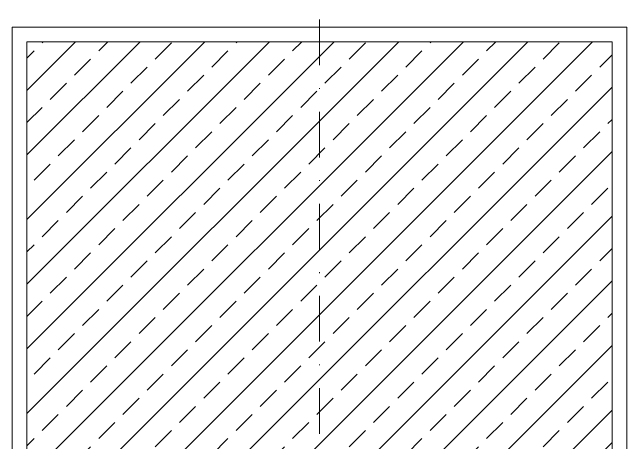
# Model space of a CAD drawing. Extents: x -1701 to 23780, y -363 to 7742.
# Drawn here: x 7825.5 to 7909.5, y 370.2 to 429 of the extents above; entities that cross this region are included whole.
import ezdxf

# ---------------------------------------------------------------- set-up
doc = ezdxf.new("R2010")
doc.units = 0
doc.header["$LTSCALE"] = 25
doc.header["$MEASUREMENT"] = 0
doc.linetypes.add('Audi$0$DASHDOT2', pattern=[0.5, 0.25, -0.125, 0, -0.125])
doc.layers.get('0').update_dxf_attribs({"color": 9, "lineweight": 9})
for name, color, linetype, lineweight in [('Audi$0$01', 8, 'Continuous', 9), ('Audi$0$09W', 8, 'Continuous', 9), ('Audi$0$14', 8, 'Continuous', 9), ('Audi$0$24', 8, 'Audi$0$DASHDOT2', 9)]:
    doc.layers.add(name, color=color, linetype=linetype, lineweight=lineweight)

# ---------------------------------------------------------------- blocks, each defined once
blk = doc.blocks.new('Audi$0$p-kolon_80x80')
at = {"layer": 'Audi$0$09W'}
h = blk.add_hatch(dxfattribs=at)
h.set_pattern_fill('ANSI33', color=256, scale=25, style=0)
h.set_pattern_definition([(45, (-1222.5, -385), (-4.419417, 4.419417), []), (45, (-1218.0806, -385), (-4.419417, 4.419417), [3.125, -1.5625])])
h.paths.add_polyline_path([(-40, -40), (40, -40), (40, 40), (-40, 40)])
blk.add_lwpolyline([(-40, -40), (40, -40), (40, 40), (-40, 40)], close=True)
blk = doc.blocks.new('Audi')
at = {"layer": 'Audi$0$14'}
blk.add_lwpolyline([(7909.5, 343), (7825.5, 343), (7825.5, 427), (7909.5, 427)], close=True, dxfattribs=at)
at = {"layer": 'Audi$0$24'}
blk.add_lwpolyline([(7867.5, 195), (7867.5, 4035)], dxfattribs=at)
at = {"layer": 'Audi$0$01'}
blk.add_blockref('Audi$0$p-kolon_80x80', (7867.5, 385), dxfattribs=at)

msp = doc.modelspace()

# ---------------------------------------------------------------- block references
at = {"color": 6}
msp.add_blockref('Audi', (0, 0), dxfattribs=at)

doc.saveas('drawing.dxf')
